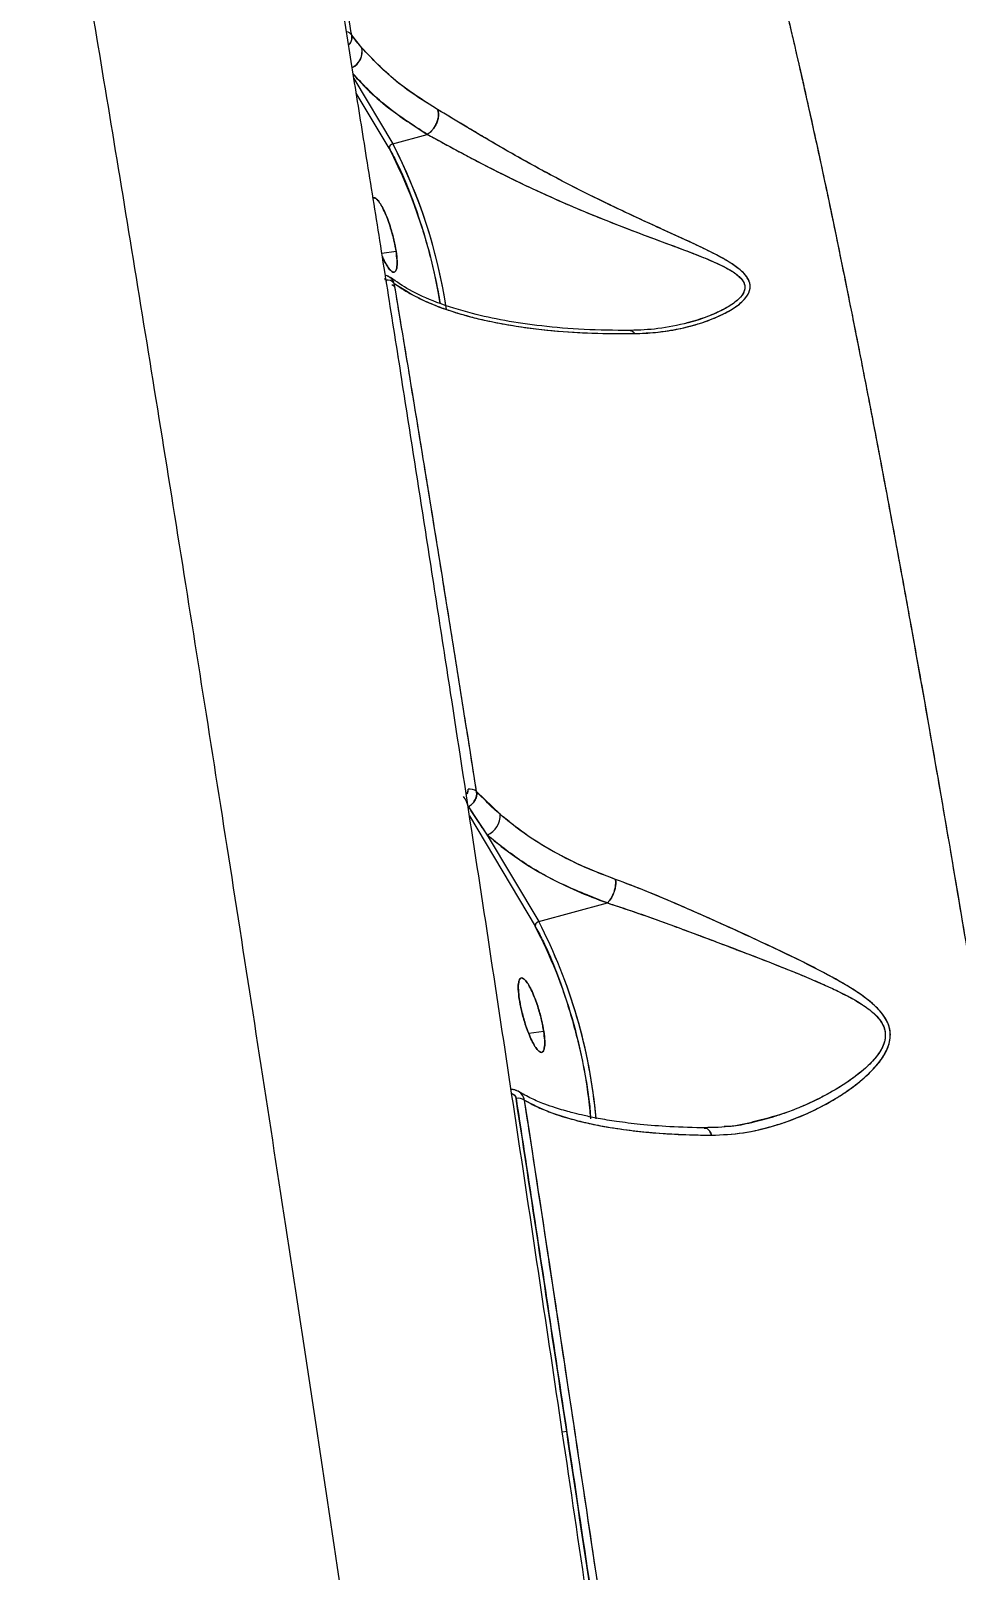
# Model space of a CAD drawing. Header units: millimetres. Extents: x -6332 to 8932, y -6739 to 7096.
# Drawn here: x -3514.4 to -3405.6, y -2347.2 to -2166 of the extents above; entities that cross this region are included whole.
import ezdxf

# ---------------------------------------------------------------- set-up
doc = ezdxf.new("R2010")
doc.units = ezdxf.units.MM
for name, color, linetype in [('DIKOM_ЗОНА', 80, 'Continuous'), ('DIKOM_ОБЪЕКТ', 7, 'Continuous'), ('DIKOM_РАЗМЕР_ЗОНА', 7, 'Continuous'), ('DIKOM_РАЗМЕР_ОБЪЕКТА', 7, 'Continuous')]:
    doc.layers.add(name, color=color, linetype=linetype)
doc.styles.add('style1', font='arial.ttf', dxfattribs={"width": 0.8})
doc.dimstyles.new('1-50', dxfattribs={"dimtxt": 300, "dimasz": 200, "dimexe": 100, "dimexo": 0, "dimgap": 100, "dimtad": 1, "dimtxsty": 'style1', "dimcen": 200, "dimclrd": 7, "dimclre": 7, "dimclrt": 7, "dimadec": 1, "dimazin": 2, "dimtfac": 1, "dimtmove": 0, "dimatfit": 2, "dimfxl": 0, "dimlwd": 25, "dimlwe": 18, "dimarcsym": 0})

# ---------------------------------------------------------------- blocks, each defined once
blk = doc.blocks.new('*D9')
at = {"layer": 'Defpoints', "color": 0, "transparency": 16777216}
for p in [(777.17, 5593.97), (-4228.73, -3389.78), (7301.72, -3389.78)]:
    blk.add_point(p, dxfattribs=at)
at = {"layer": 'DIKOM_РАЗМЕР_ОБЪЕКТА', "color": 7, "lineweight": 18, "transparency": 16777216}
for p, q in [((777.17, 5593.97), (7401.72, 5593.97)), ((-4228.73, -3389.78), (7401.72, -3389.78))]:
    blk.add_line(p, q, dxfattribs=at)
at = {"layer": 'DIKOM_РАЗМЕР_ОБЪЕКТА', "color": 7, "lineweight": 25, "transparency": 16777216}
blk.add_line((7301.72, 5393.97), (7301.72, -3189.78), dxfattribs=at)
at = {"layer": 'DIKOM_РАЗМЕР_ОБЪЕКТА', "color": 7, "transparency": 16777216}
for points in [[(7268.39, 5393.97), (7335.06, 5393.97), (7301.72, 5593.97)], [(7268.39, -3189.78), (7335.06, -3189.78), (7301.72, -3389.78)]]:
    blk.add_solid(points, dxfattribs=at)
at = {"layer": 'DIKOM_РАЗМЕР_ОБЪЕКТА', "color": 7, "transparency": 16777216, "insert": (7048.55, 1153.71), "char_height": 300, "attachment_point": 5, "rotation": 90, "style": 'style1'}
blk.add_mtext('9000', dxfattribs=at)
blk = doc.blocks.new('*D10')
at = {"layer": 'Defpoints', "color": 0, "transparency": 16777216}
for p in [(4034.78, 3636.59), (-4490.85, -1960.46), (4034.78, -5533.39)]:
    blk.add_point(p, dxfattribs=at)
at = {"layer": 'DIKOM_РАЗМЕР_ОБЪЕКТА', "color": 7, "lineweight": 18, "transparency": 16777216}
for p, q in [((4034.78, 3636.59), (4034.78, -5633.39)), ((-4490.85, -1960.46), (-4490.85, -5633.39))]:
    blk.add_line(p, q, dxfattribs=at)
at = {"layer": 'DIKOM_РАЗМЕР_ОБЪЕКТА', "color": 7, "lineweight": 25, "transparency": 16777216}
blk.add_line((-4290.85, -5533.39), (3834.78, -5533.39), dxfattribs=at)
at = {"layer": 'DIKOM_РАЗМЕР_ОБЪЕКТА', "color": 7, "transparency": 16777216}
for points in [[(-4290.85, -5500.05), (-4290.85, -5566.72), (-4490.85, -5533.39)], [(3834.78, -5500.05), (3834.78, -5566.72), (4034.78, -5533.39)]]:
    blk.add_solid(points, dxfattribs=at)
at = {"layer": 'DIKOM_РАЗМЕР_ОБЪЕКТА', "color": 7, "transparency": 16777216, "insert": (308.03, -5280.21), "char_height": 300, "attachment_point": 5, "style": 'style1'}
blk.add_mtext('8500', dxfattribs=at)
blk = doc.blocks.new('*D11')
at = {"layer": 'Defpoints', "color": 0, "transparency": 16777216}
for p in [(1114.35, 7096.35), (-4349.59, -4627.34), (8831.76, -4627.34)]:
    blk.add_point(p, dxfattribs=at)
at = {"layer": 'DIKOM_РАЗМЕР_ЗОНА', "color": 7, "lineweight": 18, "transparency": 16777216}
for p, q in [((1114.35, 7096.35), (8931.76, 7096.35)), ((-4349.59, -4627.34), (8931.76, -4627.34))]:
    blk.add_line(p, q, dxfattribs=at)
at = {"layer": 'DIKOM_РАЗМЕР_ЗОНА', "color": 7, "lineweight": 25, "transparency": 16777216}
blk.add_line((8831.76, 6896.35), (8831.76, -4427.34), dxfattribs=at)
at = {"layer": 'DIKOM_РАЗМЕР_ЗОНА', "color": 7, "transparency": 16777216}
for points in [[(8798.42, 6896.35), (8865.09, 6896.35), (8831.76, 7096.35)], [(8798.42, -4427.34), (8865.09, -4427.34), (8831.76, -4627.34)]]:
    blk.add_solid(points, dxfattribs=at)
at = {"layer": 'DIKOM_РАЗМЕР_ЗОНА', "color": 7, "transparency": 16777216, "insert": (8578.59, 1308.2), "char_height": 300, "attachment_point": 5, "rotation": 90, "style": 'style1'}
blk.add_mtext('11750', dxfattribs=at)
blk = doc.blocks.new('*D12')
at = {"layer": 'Defpoints', "color": 0, "transparency": 16777216}
for p in [(6134.38, 3354.85), (-6332, -2644.93), (6134.38, -6639)]:
    blk.add_point(p, dxfattribs=at)
at = {"layer": 'DIKOM_РАЗМЕР_ЗОНА', "color": 7, "lineweight": 18, "transparency": 16777216}
for p, q in [((6134.38, 3354.85), (6134.38, -6739)), ((-6332, -2644.93), (-6332, -6739))]:
    blk.add_line(p, q, dxfattribs=at)
at = {"layer": 'DIKOM_РАЗМЕР_ЗОНА', "color": 7, "lineweight": 25, "transparency": 16777216}
blk.add_line((-6132, -6639), (5934.38, -6639), dxfattribs=at)
at = {"layer": 'DIKOM_РАЗМЕР_ЗОНА', "color": 7, "transparency": 16777216}
for points in [[(-6132, -6605.67), (-6132, -6672.33), (-6332, -6639)], [(5934.38, -6605.67), (5934.38, -6672.33), (6134.38, -6639)]]:
    blk.add_solid(points, dxfattribs=at)
at = {"layer": 'DIKOM_РАЗМЕР_ЗОНА', "color": 7, "transparency": 16777216, "insert": (-98.81, -6385.83), "char_height": 300, "attachment_point": 5, "style": 'style1'}
blk.add_mtext('12500', dxfattribs=at)

msp = doc.modelspace()

# ---------------------------------------------------------------- linework, layer by layer
at = {"layer": 'DIKOM_ЗОНА', "color": 3, "lineweight": 15}
msp.add_lwpolyline([(2313.678, -2039.636), (1542.34, -2039.636, 0.3105415), (608.716, -2681.382, -0.3109247), (-1501.993, -4130.05), (-2696.746, -4128.38, 0.1481275), (-3251.872, -4295.682, -0.933016), (-5664.774, -1161.612, 0.2141904), (-5328.202, -414.769), (-5324.734, 2067.074, -0.1780948), (-5085.448, 2714.765, 0.1784553), (-4846.161, 3363.853), (-4846.161, 4324.353, -0.4142136), (-3846.161, 5324.353), (-1723.291, 5324.353, 0.381133), (-729.81, 6210.352, -0.381133), (263.67, 7096.351), (1965.021, 7096.351, -0.4034875), (2964.346, 6133.102, 0.4034875)], format="xyb", dxfattribs=at)
at = {"layer": 'DIKOM_ОБЪЕКТ', "color": 7, "linetype": 'Continuous', "lineweight": 15}
for p, q in [((-3475.485, -2167.986), (-3476.67, -2166.512)), ((-3476.413, -2171.597), (-3471.847, -2179.28)), ((-3472.279, -2179.807), (-3476.138, -2173.313)), ((-3471.847, -2179.28), (-3467.786, -2178.174)), ((-3467.786, -2178.174), (-3467.782, -2178.172)), ((-3467.786, -2178.174), (-3467.782, -2178.172)), ((-3471.453, -2191.94), (-3473.127, -2192.173)), ((-3472.688, -2195.343), (-3472.774, -2195.145)), ((-3472.68, -2195.392), (-3472.573, -2195.458)), ((-3472.61, -2195.435), (-3472.68, -2195.393)), ((-3472.228, -2194.988), (-3472.135, -2195.059)), ((-3471.939, -2195.853), (-3471.608, -2196.06)), ((-3471.608, -2196.062), (-3471.79, -2195.948)), ((-3445.058, -2201.6), (-3445.081, -2201.606)), ((-3471.186, -2204.384), (-3471.198, -2204.373)), ((-3470.05, -2205.437), (-3470.053, -2205.435)), ((-3459.227, -2258.186), (-3461.989, -2255.522)), ((-3462.954, -2257.332), (-3460.735, -2260.64)), ((-3462.819, -2258.387), (-3455.112, -2271.356)), ((-3460.735, -2260.64), (-3454.68, -2270.829)), ((-3454.68, -2270.829), (-3446.611, -2268.631)), ((-3446.611, -2268.631), (-3446.605, -2268.628)), ((-3446.611, -2268.631), (-3446.605, -2268.628)), ((-3454.089, -2283.752), (-3455.849, -2283.997)), ((-3457.063, -2290.832), (-3457.249, -2290.745)), ((-3457.125, -2293.056), (-3457.125, -2293.056)), ((-3457.072, -2293.405), (-3457.071, -2293.406)), ((-3428.29, -2294.166), (-3428.826, -2294.274)), ((-3428.29, -2294.166), (-3428.288, -2294.165)), ((-3434.841, -2295.95), (-3434.818, -2295.943)), ((-3451.39, -2330.829), (-3451.9, -2330.911))]:
    msp.add_line(p, q, dxfattribs=at)
for centre, radius, start, end in [((-3477.455, -2167.011), 0.93, 32.42802, 80.26472), ((-3477.457, -2167.014), 0.933, 32.50849, 80.08873), ((-3477.519, -2168.436), 2.083, 295.7619, 12.47265), ((-3477.611, -2168.391), 2.164, 297.47364, 10.7793), ((-3471.732, -2179.815), 0.547, 102.17609, 179.1533), ((-3526.875, -2207.862), 62.008, 8.4111, 27.44731), ((-3526.823, -2207.83), 61.947, 8.8402, 27.44343), ((-3525.163, -2207.343), 59.624, 8.94635, 27.50512), ((-3472.467, -2196.331), 1.013, 37.75788, 102.63041), ((-3462.737, -2256.308), 1.085, 46.40678, 103.78908), ((-3466.435, -2258.217), 3.592, 14.26944, 36.38436), ((-3461.712, -2258.349), 2.491, 293.09126, 3.74252), ((-3454.565, -2271.364), 0.547, 102.178, 179.14945), ((-3507.814, -2298.87), 59.452, 4.84765, 27.56806), ((-3509.843, -2299.446), 62.144, 5.07945, 27.41919), ((-3509.79, -2299.427), 62.088, 4.99837, 27.42619), ((-3457.06, -2292.763), 1.164, 52.02435, 104.03325)]:
    msp.add_arc(centre, radius, start, end, dxfattribs=at)
for points, knots in [([(-3395.452, -3040.895), (-3394.019, -3040.751), (-3391.22, -3040.469), (-3387.285, -3039.346), (-3383.305, -3037.668), (-3379.607, -3035.411), (-3376.186, -3032.545), (-3373.572, -3029.664), (-3371.561, -3026.801), (-3370.206, -3024.389), (-3369.25, -3022.32), (-3368.578, -3020.578), (-3368.019, -3018.875), (-3367.537, -3017.075), (-3367.15, -3015.207), (-3366.866, -3013.379), (-3366.677, -3011.683), (-3366.546, -3009.983), (-3366.469, -3008.393), (-3366.426, -3006.655), (-3366.416, -3005.059), (-3366.426, -3003.621), (-3366.448, -3002.325), (-3366.48, -3001.046), (-3366.522, -2999.712), (-3366.589, -2997.918), (-3366.697, -2995.564), (-3366.868, -2992.423), (-3367.1, -2988.712), (-3367.405, -2984.337), (-3367.798, -2979.2), (-3368.289, -2973.237), (-3368.881, -2966.493), (-3369.562, -2959.148), (-3370.317, -2951.342), (-3371.145, -2943.108), (-3372.043, -2934.467), (-3372.938, -2926.104), (-3373.809, -2918.164), (-3374.628, -2910.858), (-3375.452, -2903.59), (-3376.262, -2896.516), (-3377.043, -2889.735), (-3377.788, -2883.282), (-3378.493, -2877.19), (-3379.156, -2871.451), (-3379.85, -2865.427), (-3380.62, -2858.78), (-3381.516, -2851.146), (-3382.51, -2842.767), (-3383.608, -2833.607), (-3384.814, -2823.641), (-3386.131, -2812.858), (-3387.543, -2801.403), (-3389.301, -2787.253), (-3391.401, -2770.518), (-3393.854, -2751.173), (-3396.361, -2731.597), (-3398.937, -2711.666), (-3401.592, -2691.316), (-3404.324, -2670.548), (-3407.113, -2649.519), (-3409.947, -2628.315), (-3412.808, -2607.073), (-3415.695, -2585.8), (-3418.606, -2564.5), (-3421.559, -2543.044), (-3424.567, -2521.347), (-3427.615, -2499.509), (-3430.69, -2477.63), (-3433.767, -2455.893), (-3436.845, -2434.296), (-3439.907, -2412.967), (-3442.951, -2391.912), (-3445.965, -2371.206), (-3448.955, -2350.818), (-3451.82, -2331.43), (-3454.56, -2313.018), (-3457.183, -2295.517), (-3459.797, -2278.202), (-3462.423, -2260.94), (-3464.733, -2245.883), (-3466.726, -2232.98), (-3468.399, -2222.217), (-3470.068, -2211.543), (-3471.728, -2200.992), (-3473.35, -2190.756), (-3474.888, -2181.106), (-3476.303, -2172.27), (-3477.527, -2164.67), (-3478.577, -2158.17), (-3479.473, -2152.649), (-3480.288, -2147.644), (-3481.041, -2143.027), (-3481.785, -2138.493), (-3482.627, -2133.406), (-3483.595, -2127.61), (-3484.691, -2121.109), (-3485.862, -2114.235), (-3487.184, -2106.56), (-3488.622, -2098.33), (-3490.117, -2089.918), (-3491.545, -2082.031), (-3492.891, -2074.751), (-3494.157, -2068.058), (-3495.327, -2062.03), (-3496.408, -2056.618), (-3497.39, -2051.859), (-3498.279, -2047.703), (-3499.017, -2044.386), (-3499.621, -2041.771), (-3500.117, -2039.701), (-3500.575, -2037.856), (-3501.012, -2036.165), (-3501.451, -2034.545), (-3501.886, -2033.013), (-3502.376, -2031.387), (-3502.987, -2029.519), (-3503.731, -2027.485), (-3504.426, -2025.822), (-3505.031, -2024.53), (-3505.435, -2023.721), (-3505.841, -2022.954), (-3506.257, -2022.217), (-3506.714, -2021.447), (-3507.429, -2020.321), (-3508.455, -2018.866), (-3509.766, -2017.235), (-3511.141, -2015.75), (-3512.512, -2014.451), (-3513.814, -2013.34), (-3515.498, -2012.064), (-3517.768, -2010.607), (-3520.78, -2009.071), (-3524.188, -2007.833), (-3527.82, -2006.996), (-3531.488, -2006.605), (-3535.415, -2006.647), (-3538.041, -2007.124), (-3539.383, -2007.368)], [0, 0, 0, 0, 0.0028503, 0.0055661, 0.0081005, 0.0114822, 0.0143004, 0.0173899, 0.0201231, 0.0225367, 0.0246521, 0.0264929, 0.0284047, 0.0315168, 0.0352137, 0.0391601, 0.0432116, 0.0473796, 0.0528725, 0.0578436, 0.0622393, 0.0663121, 0.0698428, 0.073402, 0.077068, 0.0808419, 0.0878325, 0.0953595, 0.1035913, 0.1125274, 0.1221707, 0.1325157, 0.1434553, 0.1543855, 0.16524, 0.1760326, 0.1867766, 0.1974092, 0.2056436, 0.2137478, 0.2214155, 0.228599, 0.2353017, 0.2414203, 0.2470797, 0.2522811, 0.2570251, 0.2630439, 0.2695685, 0.276605, 0.2841608, 0.2922437, 0.3008103, 0.3098383, 0.3189908, 0.3331882, 0.3471871, 0.3610169, 0.3747049, 0.3885658, 0.4024742, 0.4163112, 0.4300881, 0.4438328, 0.4573262, 0.4708376, 0.4843926, 0.4980184, 0.5119003, 0.5257156, 0.5394952, 0.5532662, 0.5670568, 0.5806471, 0.5942938, 0.6078847, 0.6214166, 0.6336896, 0.645954, 0.6582745, 0.6709082, 0.6839139, 0.6922447, 0.7007059, 0.70926, 0.7179122, 0.7266519, 0.735037, 0.742864, 0.7501395, 0.7558028, 0.7610838, 0.7659836, 0.7705024, 0.7749832, 0.7799093, 0.7862963, 0.7933193, 0.8009804, 0.8092365, 0.8198258, 0.8306619, 0.8413415, 0.8518784, 0.8622855, 0.8725741, 0.8822947, 0.8919134, 0.901041, 0.909453, 0.9155372, 0.921166, 0.9263572, 0.9317036, 0.9360691, 0.9407086, 0.9456337, 0.9508689, 0.9564255, 0.9621343, 0.9642973, 0.9662369, 0.9679538, 0.9694497, 0.9707354, 0.9722546, 0.9742802, 0.9764816, 0.9787161, 0.9800652, 0.9813128, 0.9827585, 0.9846453, 0.9869717, 0.9897195, 0.992036, 0.9945439, 0.9972113, 1, 1, 1, 1]), ([(-3395.458, -3040.834), (-3395.27, -3040.76), (-3394.887, -3040.608), (-3394.486, -3039.08), (-3394.207, -3036.649), (-3394.069, -3033.208), (-3394.069, -3028.785), (-3394.209, -3023.394), (-3394.484, -3017.07), (-3394.892, -3009.837), (-3395.434, -3001.701), (-3396.111, -2992.661), (-3396.924, -2982.716), (-3397.873, -2971.86), (-3398.959, -2960.121), (-3400.174, -2947.556), (-3401.513, -2934.229), (-3402.972, -2920.171), (-3404.55, -2905.387), (-3406.246, -2889.876), (-3408.062, -2873.634), (-3409.996, -2856.665), (-3412.043, -2839.033), (-3414.192, -2820.826), (-3416.432, -2802.126), (-3418.762, -2782.952), (-3421.181, -2763.306), (-3423.691, -2743.187), (-3426.29, -2722.592), (-3428.978, -2701.544), (-3431.741, -2680.14), (-3434.567, -2658.485), (-3437.444, -2636.659), (-3440.372, -2614.668), (-3443.351, -2592.512), (-3446.382, -2570.19), (-3449.465, -2547.702), (-3452.594, -2525.097), (-3455.756, -2502.478), (-3458.935, -2479.949), (-3462.123, -2457.562), (-3465.321, -2435.317), (-3468.527, -2413.214), (-3471.741, -2391.258), (-3474.952, -2369.528), (-3478.144, -2348.123), (-3481.304, -2327.133), (-3484.428, -2306.578), (-3487.516, -2286.452), (-3490.57, -2266.758), (-3493.587, -2247.496), (-3496.567, -2228.687), (-3499.494, -2210.417), (-3502.353, -2192.775), (-3505.135, -2175.83), (-3507.838, -2159.583), (-3510.463, -2144.028), (-3513.009, -2129.17), (-3515.478, -2115.01), (-3517.863, -2101.581), (-3520.152, -2088.954), (-3522.335, -2077.188), (-3524.406, -2066.317), (-3526.365, -2056.329), (-3528.212, -2047.223), (-3529.946, -2039.004), (-3531.566, -2031.677), (-3533.065, -2025.268), (-3534.434, -2019.814), (-3535.669, -2015.334), (-3536.769, -2011.843), (-3537.739, -2009.306), (-3538.547, -2007.846), (-3539.089, -2007.259), (-3539.315, -2007.421), (-3539.37, -2007.46)], [0, 0, 0, 0, 0.0133873, 0.0271771, 0.0409892, 0.0548493, 0.0687839, 0.0827182, 0.096575, 0.1103844, 0.1241721, 0.1379629, 0.1517827, 0.1656582, 0.1796106, 0.1935259, 0.2073712, 0.2211732, 0.2349584, 0.2487524, 0.2625818, 0.276473, 0.2904299, 0.3043242, 0.3181561, 0.3319515, 0.345737, 0.3595386, 0.3733816, 0.3872939, 0.401246, 0.4151223, 0.4289426, 0.4427339, 0.4565214, 0.470332, 0.4841908, 0.498126, 0.5120702, 0.525952, 0.5397975, 0.5536343, 0.5674873, 0.5813842, 0.5953421, 0.60925, 0.6230905, 0.6368903, 0.6506753, 0.6644717, 0.6783052, 0.6922022, 0.7061589, 0.7200476, 0.7338757, 0.7476698, 0.7614561, 0.7752598, 0.7891079, 0.8030274, 0.8169769, 0.8308489, 0.8446667, 0.8584568, 0.8722453, 0.8860581, 0.8999201, 0.9138578, 0.927786, 0.9416417, 0.9554511, 0.9692402, 0.9830341, 0.9959307, 1, 1, 1, 1]), ([(-3476.67, -2166.512), (-3477.173, -2163.679), (-3478.18, -2157.999), (-3479.587, -2150.303), (-3480.705, -2144.311), (-3481.316, -2141.167), (-3481.515, -2140.144)], [0, 0, 0, 0, 0.2855759, 0.5723878, 0.8609116, 1, 1, 1, 1]), ([(-3430.634, -2145.012), (-3430.205, -2146.354), (-3429.349, -2149.04), (-3427.892, -2154.305), (-3426.31, -2160.477), (-3424.597, -2167.64), (-3422.766, -2175.733), (-3420.866, -2184.539), (-3418.913, -2193.972), (-3416.915, -2203.972), (-3414.836, -2214.736), (-3412.676, -2226.267), (-3410.361, -2239.003), (-3407.897, -2252.971), (-3405.294, -2268.187), (-3402.65, -2284.112), (-3399.966, -2300.75), (-3397.244, -2318.103), (-3394.495, -2336.122), (-3391.733, -2354.716), (-3388.972, -2373.787), (-3386.217, -2393.296), (-3383.471, -2413.203), (-3380.747, -2433.401), (-3378.056, -2453.781), (-3375.402, -2474.274), (-3372.781, -2494.879), (-3370.191, -2515.595), (-3367.592, -2536.718), (-3364.998, -2558.116), (-3362.426, -2579.649), (-3359.923, -2600.897), (-3357.488, -2621.845), (-3355.112, -2642.538), (-3353.591, -2655.997), (-3352.829, -2662.746)], [0, 0, 0, 0, 0.0291386, 0.0583076, 0.087583, 0.1170413, 0.1464533, 0.1756902, 0.2031684, 0.2306247, 0.2581252, 0.2857349, 0.3135073, 0.3443934, 0.3751046, 0.4057345, 0.4363776, 0.4671281, 0.4980778, 0.5290132, 0.5598568, 0.5907085, 0.6216619, 0.6526138, 0.6833722, 0.7140292, 0.7446763, 0.7754071, 0.8063103, 0.8387925, 0.8710676, 0.9032248, 0.9353644, 0.9675885, 1, 1, 1, 1]), ([(-3430.634, -2145.012), (-3430.504, -2145.406), (-3430.24, -2146.212), (-3429.817, -2147.574), (-3429.362, -2149.091), (-3428.872, -2150.789), (-3428.347, -2152.678), (-3427.824, -2154.623), (-3427.371, -2156.355), (-3426.993, -2157.828), (-3426.649, -2159.189), (-3426.263, -2160.74), (-3425.823, -2162.538), (-3425.351, -2164.503), (-3424.893, -2166.44), (-3424.574, -2167.81), (-3424.388, -2168.611), (-3424.309, -2168.955), (-3424.236, -2169.272), (-3424.17, -2169.56), (-3424.11, -2169.82), (-3423.812, -2171.121), (-3423.291, -2173.427), (-3422.539, -2176.82), (-3421.786, -2180.28), (-3421.021, -2183.859), (-3420.219, -2187.677), (-3419.485, -2191.223), (-3418.814, -2194.515), (-3418.232, -2197.399), (-3417.657, -2200.278), (-3417.09, -2203.142), (-3416.532, -2205.989), (-3415.983, -2208.811), (-3415.068, -2213.557), (-3413.788, -2220.311), (-3412.138, -2229.223), (-3410.462, -2238.47), (-3408.756, -2248.091), (-3407.013, -2258.132), (-3405.136, -2269.161), (-3403.121, -2281.268), (-3400.948, -2294.631), (-3398.759, -2308.418), (-3396.548, -2322.633), (-3395.062, -2332.462), (-3394.321, -2337.36)], [0, 0, 0, 0, 0.0179876, 0.0367766, 0.0563658, 0.076756, 0.0979467, 0.1199375, 0.1380067, 0.149463, 0.1620314, 0.1757124, 0.1910477, 0.208529, 0.2246545, 0.2375306, 0.240366, 0.2429781, 0.2453675, 0.2475335, 0.2494776, 0.2511982, 0.2766473, 0.2996038, 0.3217499, 0.3456956, 0.3682726, 0.3922592, 0.4088973, 0.4251309, 0.4409639, 0.4563928, 0.4714212, 0.4860463, 0.5002696, 0.543857, 0.5855946, 0.625487, 0.6683386, 0.7099845, 0.7504315, 0.8008995, 0.8503763, 0.8999622, 0.9501463, 1, 1, 1, 1]), ([(-3477.05, -2167.639), (-3477.001, -2167.594), (-3476.79, -2167.402), (-3476.631, -2166.989), (-3476.657, -2166.672), (-3476.67, -2166.512)], [0, 0, 0, 0, 0.1294617, 0.5607804, 1, 1, 1, 1]), ([(-3476.67, -2166.512), (-3476.652, -2166.696), (-3476.627, -2166.948), (-3476.798, -2167.331), (-3476.903, -2167.543), (-3477.035, -2167.657), (-3477.046, -2167.665)], [0, 0, 0, 0, 0.4860422, 0.6675813, 0.9741418, 1, 1, 1, 1]), ([(-3475.485, -2167.986), (-3475.642, -2167.801), (-3476.056, -2167.314), (-3476.435, -2166.819), (-3476.67, -2166.512)], [0, 0, 0, 0, 0.3797696, 1, 1, 1, 1]), ([(-3466.589, -2175.24), (-3467.565, -2174.635), (-3469.52, -2173.425), (-3472.603, -2171.043), (-3474.392, -2169.145), (-3475.485, -2167.986)], [0, 0, 0, 0, 0.279685, 0.5601344, 1, 1, 1, 1]), ([(-3466.589, -2175.239), (-3468.311, -2174.141), (-3471.757, -2171.947), (-3474.242, -2169.306), (-3475.485, -2167.986)], [0, 0, 0, 0, 0.4999036, 1, 1, 1, 1]), ([(-3467.786, -2178.174), (-3469.583, -2177.02), (-3472.941, -2174.865), (-3475.37, -2172.27), (-3476.498, -2171.064)], [0, 0, 0, 0, 0.5354197, 1, 1, 1, 1]), ([(-3476.49, -2171.119), (-3475.963, -2171.698), (-3474.723, -2173.063), (-3471.938, -2175.489), (-3469.359, -2177.157), (-3467.786, -2178.174)], [0, 0, 0, 0, 0.2232014, 0.5261257, 1, 1, 1, 1]), ([(-3467.782, -2178.172), (-3467.632, -2178.064), (-3467.385, -2177.884), (-3467.065, -2177.512), (-3466.808, -2177.12), (-3466.593, -2176.643), (-3466.467, -2176.128), (-3466.452, -2175.629), (-3466.543, -2175.368), (-3466.589, -2175.24)], [0, 0, 0, 0, 0.1647034, 0.2727501, 0.398286, 0.5394414, 0.6916112, 0.8476532, 1, 1, 1, 1]), ([(-3466.589, -2175.24), (-3466.542, -2175.373), (-3466.448, -2175.644), (-3466.471, -2176.161), (-3466.609, -2176.687), (-3466.834, -2177.164), (-3467.094, -2177.548), (-3467.405, -2177.901), (-3467.641, -2178.071), (-3467.782, -2178.172)], [0, 0, 0, 0, 0.1579085, 0.3189749, 0.4739837, 0.615842, 0.7400235, 0.845056, 1, 1, 1, 1]), ([(-3443.393, -2201.625), (-3442.577, -2201.59), (-3440.934, -2201.521), (-3438.546, -2201.155), (-3436.594, -2200.69), (-3435.098, -2200.215), (-3434.027, -2199.806), (-3432.989, -2199.339), (-3432.02, -2198.811), (-3431.165, -2198.225), (-3430.355, -2197.491), (-3429.868, -2196.726), (-3429.784, -2195.975), (-3429.915, -2195.425), (-3430.222, -2194.895), (-3430.662, -2194.402), (-3431.217, -2193.925), (-3432.166, -2193.248), (-3433.69, -2192.378), (-3435.816, -2191.33), (-3438.466, -2190.106), (-3441.613, -2188.679), (-3444.848, -2187.179), (-3447.728, -2185.788), (-3450.205, -2184.552), (-3452.729, -2183.242), (-3455.248, -2181.883), (-3457.714, -2180.502), (-3459.901, -2179.235), (-3461.819, -2178.101), (-3464.089, -2176.735), (-3465.586, -2175.838), (-3466.589, -2175.239)], [0, 0, 0, 0, 0.0417076, 0.0838748, 0.1250016, 0.1471262, 0.1679084, 0.1874085, 0.2104768, 0.231276, 0.2500807, 0.2814334, 0.2970698, 0.3128727, 0.3280422, 0.3443272, 0.3594231, 0.3758001, 0.415829, 0.4583435, 0.5008362, 0.5630114, 0.6255456, 0.6673467, 0.7089355, 0.7499293, 0.793662, 0.8352205, 0.8748824, 0.9067523, 0.9375969, 1, 1, 1, 1]), ([(-3443.394, -2201.625), (-3442.184, -2201.56), (-3439.768, -2201.429), (-3436.289, -2200.661), (-3433.571, -2199.675), (-3431.666, -2198.613), (-3430.472, -2197.666), (-3429.744, -2196.553), (-3429.831, -2195.381), (-3430.666, -2194.332), (-3432.313, -2193.108), (-3434.888, -2191.759), (-3438.266, -2190.196), (-3441.806, -2188.591), (-3445.442, -2186.901), (-3449.134, -2185.101), (-3452.849, -2183.189), (-3456.542, -2181.175), (-3460.149, -2179.102), (-3463.606, -2177.025), (-3465.594, -2175.835), (-3466.589, -2175.24)], [0, 0, 0, 0, 0.061866, 0.1235968, 0.1860194, 0.2174148, 0.2491884, 0.2812178, 0.3134062, 0.3456064, 0.3775432, 0.4410344, 0.503986, 0.5663834, 0.6288183, 0.6910193, 0.7527183, 0.8147041, 0.8762974, 0.9381309, 1, 1, 1, 1]), ([(-3472.279, -2179.807), (-3472.277, -2179.753), (-3472.273, -2179.644), (-3472.177, -2179.484), (-3472.031, -2179.348), (-3471.908, -2179.303), (-3471.847, -2179.28)], [0, 0, 0, 0, 0.2502484, 0.4997868, 0.7503715, 1, 1, 1, 1]), ([(-3467.782, -2178.172), (-3467.291, -2178.439), (-3466.297, -2178.98), (-3464.677, -2179.864), (-3462.967, -2180.784), (-3461.024, -2181.805), (-3458.816, -2182.926), (-3456.363, -2184.12), (-3453.467, -2185.466), (-3450.145, -2186.917), (-3446.454, -2188.425), (-3442.817, -2189.826), (-3439.653, -2191), (-3436.979, -2191.999), (-3434.782, -2192.863), (-3433.159, -2193.587), (-3432.105, -2194.173), (-3431.482, -2194.584), (-3430.973, -2195.016), (-3430.593, -2195.499), (-3430.41, -2196.014), (-3430.458, -2196.552), (-3430.73, -2197.085), (-3431.222, -2197.638), (-3431.944, -2198.199), (-3432.861, -2198.743), (-3433.835, -2199.213), (-3434.861, -2199.629), (-3435.922, -2200.004), (-3436.691, -2200.221), (-3437.08, -2200.332)], [0, 0, 0, 0, 0.0353688, 0.0717934, 0.1069223, 0.1435971, 0.1904244, 0.2380346, 0.2867004, 0.3578592, 0.4293443, 0.5008788, 0.5721731, 0.6204302, 0.6679988, 0.7155611, 0.7344222, 0.7514259, 0.7702737, 0.7873501, 0.8055119, 0.8232992, 0.8404846, 0.8591708, 0.8822279, 0.9061556, 0.9307138, 0.951671, 0.9754697, 1, 1, 1, 1]), ([(-3467.782, -2178.172), (-3466.789, -2178.715), (-3464.79, -2179.808), (-3461.334, -2181.657), (-3457.708, -2183.483), (-3453.563, -2185.436), (-3448.948, -2187.432), (-3443.971, -2189.399), (-3439.521, -2191.047), (-3435.686, -2192.484), (-3433.042, -2193.605), (-3431.335, -2194.64), (-3430.606, -2195.4), (-3430.407, -2196.073), (-3430.495, -2196.764), (-3431.127, -2197.612), (-3432.349, -2198.482), (-3434.314, -2199.456), (-3436.014, -2200.125), (-3437.264, -2200.375), (-3437.337, -2200.39)], [0, 0, 0, 0, 0.0695205, 0.1400312, 0.2109787, 0.2828308, 0.3785906, 0.4754286, 0.5719374, 0.6444354, 0.71638, 0.7516462, 0.7861866, 0.8032717, 0.8201364, 0.8542366, 0.8891046, 0.9243082, 0.995556, 1, 1, 1, 1]), ([(-3555.404, -2180.722), (-3554.471, -2186.731), (-3552.611, -2198.715), (-3549.722, -2217.589), (-3546.777, -2237.025), (-3543.764, -2257.088), (-3540.688, -2277.76), (-3537.544, -2299.05), (-3534.339, -2320.925), (-3531.085, -2343.277), (-3527.801, -2365.986), (-3524.497, -2388.965), (-3521.174, -2412.21), (-3517.83, -2435.723), (-3514.466, -2459.505), (-3511.081, -2483.538), (-3507.695, -2507.707), (-3504.324, -2531.882), (-3500.982, -2555.958), (-3497.672, -2579.923), (-3494.393, -2603.778), (-3491.146, -2627.522), (-3487.932, -2651.146), (-3484.766, -2674.548), (-3481.666, -2697.606), (-3478.646, -2720.209), (-3475.709, -2742.341), (-3472.856, -2764.003), (-3470.089, -2785.196), (-3467.408, -2805.91), (-3464.823, -2826.094), (-3462.347, -2845.645), (-3459.98, -2864.561), (-3458.508, -2876.537), (-3457.772, -2882.528)], [0, 0, 0, 0, 0.0314155, 0.0626498, 0.093772, 0.1248525, 0.1559648, 0.1871698, 0.218538, 0.2499825, 0.2812425, 0.3123767, 0.3434558, 0.3745502, 0.4057289, 0.4370585, 0.4685249, 0.4998272, 0.5309908, 0.5620821, 0.593172, 0.6243264, 0.6556104, 0.6870677, 0.7183976, 0.7495761, 0.780674, 0.8117571, 0.8428963, 0.8741577, 0.9056015, 0.9370707, 0.968514, 1, 1, 1, 1]), ([(-3472.279, -2179.807), (-3471.987, -2180.329), (-3471.39, -2181.398), (-3470.458, -2183.454), (-3469.517, -2185.831), (-3468.61, -2188.471), (-3467.781, -2191.244), (-3467.077, -2194.004), (-3466.57, -2196.305), (-3466.356, -2197.597), (-3466.28, -2198.058)], [0, 0, 0, 0, 0.1244118, 0.254705, 0.3892257, 0.5259744, 0.662708, 0.7972424, 0.9275409, 1, 1, 1, 1]), ([(-3471.453, -2191.94), (-3471.52, -2191.553), (-3471.673, -2190.671), (-3472.023, -2189.388), (-3472.398, -2188.277), (-3472.745, -2187.408), (-3473.119, -2186.638), (-3473.492, -2186.042), (-3473.824, -2185.706), (-3474.05, -2185.595), (-3474.137, -2185.676), (-3474.158, -2185.696)], [0, 0, 0, 0, 0.1299062, 0.2954122, 0.3932246, 0.5001313, 0.614234, 0.7323357, 0.8504405, 0.9645491, 1, 1, 1, 1]), ([(-3474.088, -2185.648), (-3474.003, -2185.66), (-3473.829, -2185.684), (-3473.491, -2186.048), (-3473.12, -2186.636), (-3472.744, -2187.409), (-3472.398, -2188.278), (-3472.037, -2189.345), (-3471.686, -2190.621), (-3471.53, -2191.507), (-3471.453, -2191.94)], [0, 0, 0, 0, 0.1161928, 0.2389252, 0.3616544, 0.480228, 0.5915349, 0.6929651, 0.8497783, 1, 1, 1, 1]), ([(-3471.453, -2191.94), (-3471.405, -2192.337), (-3471.307, -2193.147), (-3471.355, -2193.887), (-3471.494, -2194.291), (-3471.688, -2194.44), (-3471.96, -2194.35), (-3472.296, -2194.002), (-3472.667, -2193.398), (-3472.932, -2192.888), (-3473.062, -2192.564), (-3473.067, -2192.55)], [0, 0, 0, 0, 0.1490947, 0.304628, 0.4052424, 0.5156662, 0.6332969, 0.755043, 0.8767868, 0.9944094, 1, 1, 1, 1]), ([(-3473.067, -2192.55), (-3473.062, -2192.564), (-3472.932, -2192.888), (-3472.667, -2193.398), (-3472.296, -2194.002), (-3471.96, -2194.35), (-3471.688, -2194.44), (-3471.494, -2194.292), (-3471.349, -2193.871), (-3471.307, -2193.111), (-3471.408, -2192.298), (-3471.453, -2191.94)], [0, 0, 0, 0, 0.0055894, 0.1232169, 0.2449658, 0.366717, 0.4843526, 0.5945797, 0.6954117, 0.8660027, 1, 1, 1, 1]), ([(-3472.136, -2195.02), (-3472.25, -2194.94), (-3472.426, -2194.818), (-3472.644, -2194.763), (-3472.72, -2194.744)], [0, 0, 0, 0, 0.6501114, 1, 1, 1, 1]), ([(-3471.666, -2195.711), (-3471.742, -2195.524), (-3471.891, -2195.153), (-3472.272, -2194.945), (-3472.46, -2194.842)], [0, 0, 0, 0, 0.5056458, 1, 1, 1, 1]), ([(-3443.948, -2201.251), (-3445.778, -2201.232), (-3449.452, -2201.195), (-3454.344, -2200.766), (-3458.722, -2200.128), (-3462.906, -2199.21), (-3466.692, -2198.004), (-3469.902, -2196.567), (-3471.403, -2195.514), (-3472.107, -2195.021)], [0, 0, 0, 0, 0.1359143, 0.2729283, 0.4060191, 0.5360802, 0.7027593, 0.8605828, 1, 1, 1, 1]), ([(-3471.666, -2195.711), (-3470.651, -2196.365), (-3468.618, -2197.675), (-3464.353, -2199.264), (-3459.582, -2200.427), (-3454.45, -2201.178), (-3449.245, -2201.606), (-3445.348, -2201.618), (-3443.394, -2201.625)], [0, 0, 0, 0, 0.185989, 0.3725163, 0.5606206, 0.707279, 0.8532332, 1, 1, 1, 1]), ([(-3461.989, -2255.522), (-3462.634, -2251.432), (-3463.924, -2243.264), (-3465.794, -2231.565), (-3467.719, -2219.641), (-3469.692, -2207.569), (-3471.007, -2199.667), (-3471.666, -2195.711)], [0, 0, 0, 0, 0.1870212, 0.3735605, 0.5599064, 0.7796558, 1, 1, 1, 1]), ([(-3471.666, -2195.711), (-3471.315, -2195.957), (-3470.608, -2196.454), (-3469.39, -2197.144), (-3467.92, -2197.861), (-3466.298, -2198.522), (-3464.503, -2199.131), (-3462.748, -2199.636), (-3460.703, -2200.131), (-3458.375, -2200.588), (-3455.726, -2200.988), (-3452.454, -2201.348), (-3448.426, -2201.621), (-3445.075, -2201.623), (-3443.393, -2201.625)], [0, 0, 0, 0, 0.0682363, 0.1375898, 0.2048872, 0.2937183, 0.3615138, 0.4310232, 0.4989139, 0.5846066, 0.6675343, 0.749232, 0.8741231, 1, 1, 1, 1]), ([(-3461.989, -2255.522), (-3462.504, -2252.259), (-3463.558, -2245.576), (-3465.135, -2235.68), (-3466.75, -2225.629), (-3468.389, -2215.537), (-3470.044, -2205.444), (-3471.12, -2198.991), (-3471.666, -2195.711)], [0, 0, 0, 0, 0.1489156, 0.3050009, 0.4685146, 0.6395498, 0.8167617, 1, 1, 1, 1]), ([(-3443.394, -2201.625), (-3443.461, -2201.542), (-3443.598, -2201.372), (-3443.813, -2201.254), (-3443.951, -2201.268), (-3444.008, -2201.274)], [0, 0, 0, 0, 0.3617783, 0.735124, 1, 1, 1, 1]), ([(-3437.15, -2200.354), (-3438.313, -2200.622), (-3440.54, -2201.135), (-3442.826, -2201.207), (-3443.919, -2201.241)], [0, 0, 0, 0, 0.5218781, 1, 1, 1, 1]), ([(-3443.917, -2201.273), (-3443.89, -2201.271), (-3443.783, -2201.264), (-3443.599, -2201.375), (-3443.461, -2201.542), (-3443.394, -2201.625)], [0, 0, 0, 0, 0.1437387, 0.5785528, 1, 1, 1, 1]), ([(-3462.996, -2255.254), (-3462.996, -2255.342), (-3462.997, -2255.517), (-3463.083, -2255.726), (-3463.191, -2255.806), (-3463.212, -2255.822)], [0, 0, 0, 0, 0.4460277, 0.8917347, 1, 1, 1, 1]), ([(-3463.211, -2255.829), (-3463.176, -2255.794), (-3463.077, -2255.693), (-3462.99, -2255.491), (-3462.994, -2255.333), (-3462.996, -2255.254)], [0, 0, 0, 0, 0.2099015, 0.6044915, 1, 1, 1, 1]), ([(-3461.989, -2255.522), (-3461.978, -2255.674), (-3461.954, -2255.995), (-3462.14, -2256.499), (-3462.473, -2256.973), (-3462.793, -2257.212), (-3462.954, -2257.332)], [0, 0, 0, 0, 0.2369991, 0.4992783, 0.7490766, 1, 1, 1, 1]), ([(-3462.954, -2257.332), (-3462.778, -2257.199), (-3462.425, -2256.932), (-3462.11, -2256.436), (-3461.954, -2255.952), (-3461.977, -2255.666), (-3461.989, -2255.522)], [0, 0, 0, 0, 0.2759845, 0.5543774, 0.7760706, 1, 1, 1, 1]), ([(-3459.227, -2258.186), (-3459.732, -2257.768), (-3460.489, -2257.142), (-3461.123, -2256.333), (-3461.362, -2256.187), (-3461.376, -2256.168), (-3461.433, -2256.115), (-3461.642, -2255.891), (-3461.836, -2255.685), (-3461.989, -2255.522)], [0, 0, 0, 0, 0.5001601, 0.7501041, 0.750642, 0.755211, 0.7678232, 0.8155187, 1, 1, 1, 1]), ([(-3462.954, -2257.332), (-3462.548, -2257.952), (-3461.827, -2259.053), (-3461.068, -2260.157), (-3460.735, -2260.64)], [0, 0, 0, 0, 0.5623864, 1, 1, 1, 1]), ([(-3445.643, -2265.855), (-3447.122, -2265.286), (-3450.075, -2264.151), (-3453.724, -2262.198), (-3456.796, -2260.212), (-3458.417, -2258.862), (-3459.227, -2258.186)], [0, 0, 0, 0, 0.2796777, 0.5585362, 0.7793219, 1, 1, 1, 1]), ([(-3445.643, -2265.855), (-3446.52, -2265.528), (-3448.291, -2264.867), (-3450.802, -2263.728), (-3453.538, -2262.291), (-3456.447, -2260.482), (-3458.286, -2258.963), (-3459.227, -2258.186)], [0, 0, 0, 0, 0.1645075, 0.3320656, 0.5022318, 0.7453518, 1, 1, 1, 1]), ([(-3460.735, -2260.64), (-3459.651, -2261.532), (-3457.486, -2263.311), (-3453.873, -2265.466), (-3450.25, -2267.251), (-3447.826, -2268.17), (-3446.611, -2268.631)], [0, 0, 0, 0, 0.2810594, 0.5609944, 0.780004, 1, 1, 1, 1]), ([(-3446.611, -2268.631), (-3448.427, -2267.918), (-3452.064, -2266.49), (-3456.829, -2263.795), (-3459.433, -2261.692), (-3460.735, -2260.64)], [0, 0, 0, 0, 0.3323791, 0.66595, 1, 1, 1, 1]), ([(-3446.605, -2268.628), (-3446.504, -2268.52), (-3446.26, -2268.262), (-3445.977, -2267.755), (-3445.773, -2267.221), (-3445.656, -2266.748), (-3445.601, -2266.268), (-3445.629, -2265.992), (-3445.643, -2265.855)], [0, 0, 0, 0, 0.1644384, 0.3940964, 0.5332957, 0.6842633, 0.8421679, 1, 1, 1, 1]), ([(-3445.643, -2265.855), (-3445.628, -2265.998), (-3445.6, -2266.283), (-3445.661, -2266.777), (-3445.786, -2267.259), (-3445.995, -2267.79), (-3446.275, -2268.279), (-3446.509, -2268.527), (-3446.605, -2268.628)], [0, 0, 0, 0, 0.1634048, 0.3258107, 0.4794954, 0.6193947, 0.844891, 1, 1, 1, 1]), ([(-3434.347, -2295.962), (-3433.115, -2295.905), (-3430.656, -2295.79), (-3427.007, -2294.925), (-3423.445, -2293.632), (-3420.396, -2292.084), (-3417.876, -2290.442), (-3415.869, -2288.809), (-3414.288, -2287.052), (-3413.333, -2285.193), (-3413.255, -2283.357), (-3414.131, -2281.707), (-3415.969, -2279.897), (-3418.836, -2278.051), (-3422.547, -2276.082), (-3426.393, -2274.213), (-3430.302, -2272.393), (-3434.242, -2270.603), (-3438.159, -2268.874), (-3442.023, -2267.224), (-3444.433, -2266.312), (-3445.643, -2265.855)], [0, 0, 0, 0, 0.0620248, 0.123798, 0.1860971, 0.2484197, 0.290019, 0.3320662, 0.3744718, 0.4067042, 0.4390589, 0.4714853, 0.5033083, 0.5662895, 0.6291173, 0.691329, 0.7530353, 0.8148906, 0.8767627, 0.9381821, 1, 1, 1, 1]), ([(-3434.347, -2295.962), (-3433.101, -2295.904), (-3430.617, -2295.787), (-3427.351, -2295.002), (-3424.552, -2294.044), (-3422.215, -2293.017), (-3420.119, -2291.89), (-3418.326, -2290.738), (-3416.752, -2289.548), (-3415.361, -2288.27), (-3414.353, -2287.042), (-3413.763, -2286.022), (-3413.33, -2284.908), (-3413.266, -2283.741), (-3413.646, -2282.633), (-3414.104, -2281.867), (-3414.709, -2281.144), (-3415.759, -2280.146), (-3417.461, -2278.919), (-3419.82, -2277.53), (-3422.75, -2275.986), (-3426.196, -2274.306), (-3429.731, -2272.657), (-3432.85, -2271.235), (-3435.496, -2270.047), (-3438.577, -2268.695), (-3442.022, -2267.222), (-3444.464, -2266.3), (-3445.643, -2265.855)], [0, 0, 0, 0, 0.0627214, 0.1249947, 0.1664953, 0.2085778, 0.2498156, 0.2822371, 0.3120261, 0.3458447, 0.3747788, 0.3912247, 0.4063124, 0.4376161, 0.4528847, 0.4691094, 0.4841492, 0.5006098, 0.5403872, 0.5830652, 0.6256797, 0.6881164, 0.7505756, 0.7936867, 0.8351835, 0.8751687, 0.9397274, 1, 1, 1, 1]), ([(-3446.605, -2268.628), (-3445.804, -2268.886), (-3444.194, -2269.404), (-3441.65, -2270.298), (-3439.417, -2271.109), (-3437.502, -2271.815), (-3435.947, -2272.396), (-3434.379, -2272.985), (-3432.789, -2273.586), (-3431.411, -2274.111), (-3430.19, -2274.578), (-3429.115, -2274.993), (-3427.818, -2275.496), (-3426.565, -2275.99), (-3425.406, -2276.452), (-3424.431, -2276.845), (-3423.079, -2277.404), (-3421.485, -2278.084), (-3419.645, -2278.924), (-3417.931, -2279.79), (-3416.549, -2280.617), (-3415.55, -2281.362), (-3414.868, -2281.994), (-3414.32, -2282.698), (-3413.969, -2283.481), (-3413.893, -2284.171), (-3413.962, -2284.736), (-3414.111, -2285.285), (-3414.431, -2285.964), (-3415.238, -2287.123), (-3416.7, -2288.524), (-3418.783, -2290.022), (-3420.714, -2291.143), (-3422.348, -2291.967), (-3423.811, -2292.625), (-3425.341, -2293.235), (-3426.845, -2293.746), (-3428.563, -2294.262), (-3429.777, -2294.525), (-3430.593, -2294.702)], [0, 0, 0, 0, 0.0449397, 0.090254, 0.13622, 0.1624186, 0.189996, 0.2168809, 0.2435362, 0.2721877, 0.2882034, 0.3068549, 0.3281347, 0.3558498, 0.3726359, 0.3893627, 0.4076232, 0.4450452, 0.4758455, 0.5099804, 0.5438715, 0.5607851, 0.5778601, 0.59592, 0.6123837, 0.6293369, 0.6379995, 0.6469532, 0.6632042, 0.6814337, 0.7263803, 0.7722183, 0.818156, 0.8447601, 0.8695057, 0.9035696, 0.9326746, 0.9547522, 1, 1, 1, 1]), ([(-3446.605, -2268.628), (-3445.246, -2269.074), (-3442.524, -2269.967), (-3438.164, -2271.567), (-3433.746, -2273.219), (-3429.276, -2274.924), (-3424.827, -2276.666), (-3421.105, -2278.223), (-3418.192, -2279.637), (-3416.222, -2280.799), (-3414.702, -2282.072), (-3413.817, -2283.543), (-3413.969, -2285.234), (-3414.925, -2286.755), (-3416.464, -2288.329), (-3418.548, -2289.883), (-3421.719, -2291.73), (-3425.419, -2293.402), (-3428.342, -2294.12), (-3429.631, -2294.437)], [0, 0, 0, 0, 0.0769029, 0.1539599, 0.2320267, 0.3098372, 0.3894483, 0.4695899, 0.5142797, 0.5581995, 0.5922155, 0.6257151, 0.6591254, 0.6934389, 0.7283228, 0.781344, 0.8343338, 0.9269077, 1, 1, 1, 1]), ([(-3455.112, -2271.356), (-3455.11, -2271.301), (-3455.106, -2271.193), (-3455.01, -2271.033), (-3454.864, -2270.897), (-3454.742, -2270.852), (-3454.68, -2270.829)], [0, 0, 0, 0, 0.2502516, 0.4997826, 0.750377, 1, 1, 1, 1]), ([(-3455.112, -2271.356), (-3454.82, -2271.878), (-3454.224, -2272.947), (-3453.292, -2275.003), (-3452.35, -2277.38), (-3451.443, -2280.021), (-3450.616, -2282.791), (-3449.907, -2285.557), (-3449.339, -2288.194), (-3448.921, -2290.631), (-3448.66, -2292.606), (-3448.601, -2293.644), (-3448.579, -2294.04)], [0, 0, 0, 0, 0.0992867, 0.2032674, 0.3106216, 0.4197534, 0.5288736, 0.6362388, 0.7402232, 0.8395257, 0.9388141, 1, 1, 1, 1]), ([(-3454.089, -2283.752), (-3454.156, -2283.364), (-3454.309, -2282.483), (-3454.659, -2281.2), (-3455.034, -2280.088), (-3455.381, -2279.22), (-3455.755, -2278.448), (-3456.128, -2277.856), (-3456.464, -2277.506), (-3456.736, -2277.416), (-3456.93, -2277.564), (-3457.074, -2277.985), (-3457.117, -2278.745), (-3457.015, -2279.558), (-3456.971, -2279.916)], [0, 0, 0, 0, 0.0887441, 0.2017294, 0.2685028, 0.3414841, 0.4193797, 0.5000023, 0.5806289, 0.6585285, 0.7315228, 0.7982961, 0.9112653, 1, 1, 1, 1]), ([(-3456.971, -2279.916), (-3457.019, -2279.519), (-3457.117, -2278.709), (-3457.069, -2277.969), (-3456.929, -2277.565), (-3456.736, -2277.416), (-3456.464, -2277.506), (-3456.128, -2277.856), (-3455.755, -2278.448), (-3455.38, -2279.22), (-3455.034, -2280.089), (-3454.673, -2281.157), (-3454.322, -2282.432), (-3454.166, -2283.319), (-3454.089, -2283.752)], [0, 0, 0, 0, 0.0987322, 0.2017267, 0.2683552, 0.3414785, 0.4193737, 0.4999959, 0.5806139, 0.6585052, 0.7316209, 0.7982497, 0.9012592, 1, 1, 1, 1]), ([(-3456.971, -2279.916), (-3456.903, -2280.303), (-3456.75, -2281.185), (-3456.401, -2282.468), (-3456.026, -2283.579), (-3455.679, -2284.448), (-3455.304, -2285.219), (-3454.932, -2285.811), (-3454.596, -2286.162), (-3454.324, -2286.251), (-3454.13, -2286.103), (-3453.986, -2285.682), (-3453.943, -2284.922), (-3454.044, -2284.11), (-3454.089, -2283.752)], [0, 0, 0, 0, 0.0886928, 0.2016909, 0.2684723, 0.341462, 0.4193662, 0.4999981, 0.5806343, 0.6585426, 0.7315453, 0.7983265, 0.9113087, 1, 1, 1, 1]), ([(-3454.089, -2283.752), (-3454.041, -2284.149), (-3453.943, -2284.959), (-3453.991, -2285.698), (-3454.13, -2286.102), (-3454.324, -2286.251), (-3454.596, -2286.162), (-3454.932, -2285.811), (-3455.304, -2285.219), (-3455.679, -2284.447), (-3456.026, -2283.578), (-3456.386, -2282.511), (-3456.737, -2281.235), (-3456.894, -2280.349), (-3456.971, -2279.916)], [0, 0, 0, 0, 0.0986907, 0.201697, 0.2683332, 0.3414649, 0.4193688, 0.5000006, 0.5806278, 0.6585277, 0.7316521, 0.7982886, 0.9013096, 1, 1, 1, 1]), ([(-3457.316, -2290.713), (-3457.35, -2290.697), (-3457.496, -2290.625), (-3457.709, -2290.575), (-3457.886, -2290.569), (-3457.933, -2290.567)], [0, 0, 0, 0, 0.1790826, 0.7794308, 1, 1, 1, 1]), ([(-3457.342, -2291.634), (-3457.372, -2291.53), (-3457.417, -2291.375), (-3457.57, -2291.211), (-3457.706, -2291.116), (-3457.811, -2291.075), (-3457.859, -2291.057)], [0, 0, 0, 0, 0.4110907, 0.6171528, 0.8220743, 1, 1, 1, 1]), ([(-3457.833, -2291.087), (-3457.768, -2291.108), (-3457.6, -2291.162), (-3457.42, -2291.363), (-3457.368, -2291.543), (-3457.342, -2291.634)], [0, 0, 0, 0, 0.2397284, 0.6182985, 1, 1, 1, 1]), ([(-3457.342, -2291.634), (-3456.613, -2296.392), (-3455.158, -2305.895), (-3452.926, -2320.615), (-3450.53, -2336.537), (-3447.96, -2353.745), (-3446.125, -2366.168), (-3445.207, -2372.389)], [0, 0, 0, 0, 0.187052, 0.3735759, 0.5598843, 0.7796175, 1, 1, 1, 1]), ([(-3451.39, -2330.829), (-3452.395, -2324.159), (-3454.412, -2310.768), (-3456.363, -2298.028), (-3457.342, -2291.634)], [0, 0, 0, 0, 0.4980175, 1, 1, 1, 1]), ([(-3456.344, -2291.845), (-3456.431, -2291.612), (-3456.606, -2291.143), (-3457.033, -2290.78), (-3457.304, -2290.716), (-3457.316, -2290.713)], [0, 0, 0, 0, 0.4866598, 0.9775411, 1, 1, 1, 1]), ([(-3435.013, -2295.105), (-3436.454, -2295.069), (-3439.148, -2295.003), (-3442.615, -2294.718), (-3445.399, -2294.377), (-3447.574, -2294.019), (-3449.214, -2293.684), (-3450.379, -2293.409), (-3451.184, -2293.196), (-3451.92, -2292.988), (-3452.854, -2292.702), (-3454.138, -2292.25), (-3455.647, -2291.626), (-3456.56, -2291.108), (-3457.048, -2290.831)], [0, 0, 0, 0, 0.1465431, 0.2738482, 0.3830268, 0.4745078, 0.5479195, 0.6027011, 0.6391395, 0.6664358, 0.7156328, 0.7892411, 0.8873459, 1, 1, 1, 1]), ([(-3456.344, -2291.845), (-3455.457, -2292.303), (-3453.689, -2293.217), (-3450.19, -2294.296), (-3445.88, -2295.179), (-3440.66, -2295.805), (-3436.452, -2295.91), (-3434.347, -2295.962)], [0, 0, 0, 0, 0.1869568, 0.3729738, 0.5604895, 0.7801031, 1, 1, 1, 1]), ([(-3444.226, -2372.481), (-3445.005, -2367.205), (-3446.561, -2356.666), (-3448.862, -2341.227), (-3451.266, -2325.205), (-3453.771, -2308.646), (-3455.485, -2297.451), (-3456.344, -2291.845)], [0, 0, 0, 0, 0.1870577, 0.3735755, 0.5598877, 0.779615, 1, 1, 1, 1]), ([(-3456.344, -2291.845), (-3455.951, -2292.062), (-3455.083, -2292.54), (-3453.488, -2293.216), (-3451.624, -2293.851), (-3449.584, -2294.401), (-3447.194, -2294.91), (-3444.465, -2295.343), (-3441.258, -2295.684), (-3437.947, -2295.904), (-3435.518, -2295.943), (-3434.347, -2295.962)], [0, 0, 0, 0, 0.0864316, 0.1906979, 0.2994714, 0.3998919, 0.5001676, 0.6327982, 0.7491237, 0.8790486, 1, 1, 1, 1]), ([(-3444.226, -2372.481), (-3445.258, -2365.498), (-3447.329, -2351.478), (-3450.387, -2331.041), (-3453.407, -2311.029), (-3455.366, -2298.237), (-3456.344, -2291.845)], [0, 0, 0, 0, 0.247896, 0.4977064, 0.7490518, 1, 1, 1, 1]), ([(-3434.347, -2295.962), (-3434.418, -2295.797), (-3434.564, -2295.456), (-3434.883, -2295.149), (-3435.121, -2295.105), (-3435.239, -2295.105), (-3435.24, -2295.105)], [0, 0, 0, 0, 0.3208066, 0.6601358, 0.9996281, 1, 1, 1, 1]), ([(-3435.205, -2295.114), (-3435.098, -2295.126), (-3434.873, -2295.151), (-3434.565, -2295.458), (-3434.418, -2295.797), (-3434.347, -2295.962)], [0, 0, 0, 0, 0.3158781, 0.6675217, 1, 1, 1, 1]), ([(-3428.826, -2294.274), (-3429.86, -2294.52), (-3431.994, -2295.028), (-3434.112, -2295.061), (-3435.203, -2295.078)], [0, 0, 0, 0, 0.4847102, 1, 1, 1, 1]), ([(-3430.593, -2294.702), (-3430.608, -2294.706), (-3431.359, -2294.913), (-3432.13, -2294.933), (-3432.886, -2294.953)], [0, 0, 0, 0, 0.020053, 1, 1, 1, 1]), ([(-3445.207, -2372.389), (-3446.253, -2365.302), (-3448.339, -2351.184), (-3450.375, -2337.596), (-3451.39, -2330.829)], [0, 0, 0, 0, 0.5019917, 1, 1, 1, 1])]:
    msp.add_open_spline(points, degree=3, knots=knots, dxfattribs=at)

# ---------------------------------------------------------------- dimensions: what is measured, and where the dimension line sits
at = {"layer": 'DIKOM_РАЗМЕР_ЗОНА'}
dim = msp.add_linear_dim(base=(8831.757, -4627.344), p1=(1114.346, 7096.351), p2=(-4349.589, -4627.344), angle=90, text='11750', dimstyle='1-50', dxfattribs=at)
dim.commit()
dim.dimension.update_dxf_attribs({"geometry": '*D11', "text_midpoint": (8831.757, 1308.196), "dimtype": 160})
dim = msp.add_linear_dim(base=(6134.379, -6639), p1=(-6332, -2644.933), p2=(6134.379, 3354.853), text='12500', dimstyle='1-50', dxfattribs=at)
dim.commit()
dim.dimension.update_dxf_attribs({"geometry": '*D12', "text_midpoint": (-98.81, -6639), "dimtype": 160})
at = {"layer": 'DIKOM_РАЗМЕР_ОБЪЕКТА'}
dim = msp.add_linear_dim(base=(7301.722, -3389.779), p1=(777.17, 5593.968), p2=(-4228.728, -3389.779), angle=90, text='9000', dimstyle='1-50', dxfattribs=at)
dim.commit()
dim.dimension.update_dxf_attribs({"geometry": '*D9', "text_midpoint": (7301.722, 1153.714), "dimtype": 160})
dim = msp.add_linear_dim(base=(4034.777, -5533.386), p1=(-4490.848, -1960.464), p2=(4034.777, 3636.587), text='8500', dimstyle='1-50', dxfattribs=at)
dim.commit()
dim.dimension.update_dxf_attribs({"geometry": '*D10', "text_midpoint": (308.034, -5533.386), "dimtype": 160})

doc.saveas('drawing.dxf')
